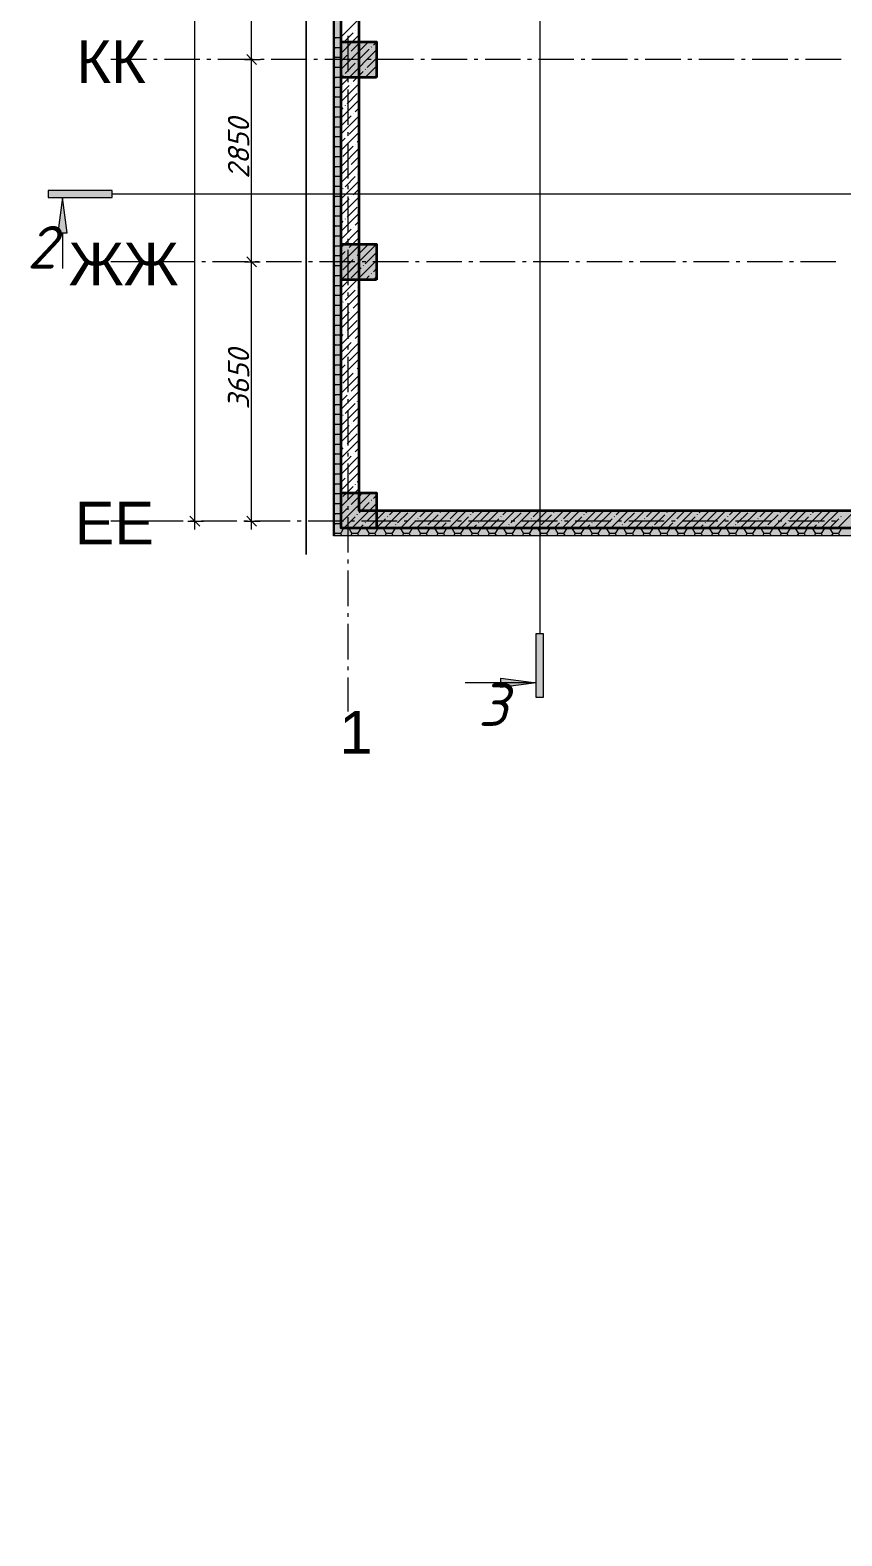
# Model space of a CAD drawing. Header units: millimetres. Extents: x -81576 to 1046824, y -248937 to 691537.
# Drawn here: x 93004 to 104442, y 637747 to 658957 of the extents above; entities that cross this region are included whole.
import ezdxf

# ---------------------------------------------------------------- set-up
doc = ezdxf.new("R2010")
doc.units = ezdxf.units.MM
doc.layers.add('PDF _Геометрия', color=7, linetype='Continuous', true_color=0x1d1d1d)
doc.layers.add('PDF _Сплошная заливка', color=7, linetype='Continuous', true_color=0xffffff)
doc.layers.add('PDF _Текст', color=7, linetype='Continuous')
doc.styles.add('PDF ArialMT', font='arial.ttf')
doc.styles.add('PDF ISOCPEUR Italic', font='isocpeui.ttf')

msp = doc.modelspace()

# ---------------------------------------------------------------- hatches: boundary and pattern name
at = {"layer": 'PDF _Сплошная заливка', "true_color": 0x636466, "transparency": 33554559}
for points in [[(97286, 651831.1), (97284, 669191.1), (97278, 669191.1), (97278, 651831.1)], [(97386, 651839.1), (97384, 669191.1), (97286, 669191.1), (97286, 651839.1)], [(97386, 651939.1), (97388, 651941.1), (97386, 660462.7)], [(97386, 658290.8), (97886, 658290.8), (97886, 658790.8), (97386, 658790.8)], [(97386, 655440.8), (97886, 655440.8), (97886, 655940.8), (97386, 655940.8)], [(97386, 651941.1), (97886, 651941.1), (97886, 652441.1), (97386, 652441.1)], [(105136, 651941.1), (105136, 652191.1), (97636, 652191.1), (97636, 651941.1)], [(162404, 651839.1), (162404, 651939.1), (97386, 651939.1), (97388, 651839.1)]]:
    msp.add_hatch(color=251, dxfattribs=at).paths.add_polyline_path(points)

# ---------------------------------------------------------------- linework, layer by layer
at = {"layer": 'PDF _Геометрия', "color": 8, "lineweight": 9, "true_color": 0x808080}
for points in [[(100184.6, 685937.1), (100184.6, 650457.2)], [(94160.8, 656649.4), (204084, 656649.4)]]:
    msp.add_lwpolyline(points, dxfattribs=at)
at = {"layer": 'PDF _Геометрия', "color": 7, "lineweight": 9}
for points in [[(201544, 682941.1), (96896, 682941.1), (96896, 651568.6), (96896, 682941.1)], [(94160.8, 656699.4), (93260.8, 656699.4), (93260.8, 656599.4), (94160.8, 656599.4)], [(93526.6, 656099.4), (93460.8, 656599.4), (93394.9, 656099.4)], [(100234.6, 650457.2), (100234.6, 649557.2), (100134.6, 649557.2), (100134.6, 650457.2)], [(99634.6, 649828), (100134.6, 649762.2), (99634.6, 649696.4)]]:
    msp.add_lwpolyline(points, close=True, dxfattribs=at)
for points in [[(95325.7, 651921.1), (95325.7, 682461.1)], [(96125.7, 651921.1), (96125.7, 655691.1), (96125.7, 658541.1), (96125.7, 659841.1), (96125.7, 664341.1), (96125.7, 670041.1), (96125.7, 673341.1), (96125.7, 674541.1), (96125.7, 678790.8), (96125.7, 682461.1)], [(97386, 669191.1), (97386, 651939.1), (162404, 651939.1), (174336, 651939.1), (174336, 651941.1), (174334, 651941.1), (174334, 651831.1), (174334, 639691.1), (174336, 639691.1), (174336, 639693.1), (174226, 639693.1), (170584, 639693.1), (170584, 639089.1), (171186, 639089.1), (171186, 639439.1), (171449.9, 639439.1), (174336, 639439.1), (174336, 639339.1), (174334, 639339.1)], [(97388, 663940.8), (97388, 651941.1), (162404, 651941.1), (174336, 651941.1), (174336, 651839.1), (174336, 651831.1), (174336, 639691.1), (174234, 639691.1), (174234, 639693.1)], [(97486, 658374), (97486, 658874)], [(96055.7, 658611.1), (96125.7, 658541.1), (96195.7, 658471.1)], [(94643, 658541.1), (94140.9, 658541.1)], [(94796, 658541.1), (94743, 658541.1)], [(95396, 658541.1), (94896, 658541.1)], [(95548.9, 658541.1), (95496, 658541.1)], [(96148.9, 658541.1), (95648.9, 658541.1)], [(96026.7, 658541.1), (96125.7, 658541.1), (96245.7, 658541.1)], [(96301.8, 658541.1), (96248.9, 658541.1)], [(96901.8, 658541.1), (96401.8, 658541.1)], [(97054.7, 658541.1), (97001.8, 658541.1)], [(97654.7, 658541.1), (97154.7, 658541.1)], [(97807.6, 658541.1), (97754.7, 658541.1)], [(98407.6, 658541.1), (97907.6, 658541.1)], [(98560.5, 658541.1), (98507.6, 658541.1)], [(99160.5, 658541.1), (98660.5, 658541.1)], [(99313.5, 658541.1), (99260.5, 658541.1)], [(99913.5, 658541.1), (99413.5, 658541.1)], [(100066.4, 658541.1), (100013.5, 658541.1)], [(100666.4, 658541.1), (100166.4, 658541.1)], [(100819.3, 658541.1), (100766.4, 658541.1)], [(101419.3, 658541.1), (100919.3, 658541.1)], [(101572.2, 658541.1), (101519.3, 658541.1)], [(102172.2, 658541.1), (101672.2, 658541.1)], [(102325.1, 658541.1), (102272.2, 658541.1)], [(102925.1, 658541.1), (102425.1, 658541.1)], [(103078, 658541.1), (103025.1, 658541.1)], [(103678, 658541.1), (103178, 658541.1)], [(103831, 658541.1), (103778, 658541.1)], [(104431, 658541.1), (103931, 658541.1)], [(97486, 658221.1), (97486, 658274)], [(97486, 657621.1), (97486, 658121.1)], [(97486, 657468.2), (97486, 657521.1)], [(97486, 656868.2), (97486, 657368.2)], [(97486, 656715.3), (97486, 656768.2)], [(97486, 656115.3), (97486, 656615.3)], [(93460.8, 656099.4), (93460.8, 655599.4)], [(97486, 655962.4), (97486, 656015.3)], [(97486, 655362.4), (97486, 655862.4)], [(94570, 655691.1), (94140.9, 655691.1)], [(94722.9, 655691.1), (94670, 655691.1)], [(95322.9, 655691.1), (94822.9, 655691.1)], [(95475.9, 655691.1), (95422.9, 655691.1)], [(96075.9, 655691.1), (95575.9, 655691.1)], [(96026.7, 655691.1), (96125.7, 655691.1), (96245.7, 655691.1)], [(96055.7, 655761.1), (96125.7, 655691.1), (96195.7, 655621.1)], [(96228.8, 655691.1), (96175.9, 655691.1)], [(96828.8, 655691.1), (96328.8, 655691.1)], [(96981.7, 655691.1), (96928.8, 655691.1)], [(97581.7, 655691.1), (97081.7, 655691.1)], [(97734.6, 655691.1), (97681.7, 655691.1)], [(98334.6, 655691.1), (97834.6, 655691.1)], [(98487.5, 655691.1), (98434.6, 655691.1)], [(99087.5, 655691.1), (98587.5, 655691.1)], [(99240.4, 655691.1), (99187.5, 655691.1)], [(99840.4, 655691.1), (99340.4, 655691.1)], [(99993.4, 655691.1), (99940.4, 655691.1)], [(100593.4, 655691.1), (100093.4, 655691.1)], [(100746.3, 655691.1), (100693.4, 655691.1)], [(101346.3, 655691.1), (100846.3, 655691.1)], [(101499.2, 655691.1), (101446.3, 655691.1)], [(102099.2, 655691.1), (101599.2, 655691.1)], [(102252.1, 655691.1), (102199.2, 655691.1)], [(102852.1, 655691.1), (102352.1, 655691.1)], [(103005, 655691.1), (102952.1, 655691.1)], [(103605, 655691.1), (103105, 655691.1)], [(103757.9, 655691.1), (103705, 655691.1)], [(104357.9, 655691.1), (103857.9, 655691.1)], [(97486, 655209.4), (97486, 655262.4)], [(97486, 654609.4), (97486, 655109.4)], [(97486, 654456.5), (97486, 654509.4)], [(97486, 653856.5), (97486, 654356.5)], [(97486, 653703.6), (97486, 653756.5)], [(97486, 653103.6), (97486, 653603.6)], [(97486, 652950.7), (97486, 653003.6)], [(97486, 652350.7), (97486, 652850.7)], [(97486, 652197.8), (97486, 652250.7)], [(94409.5, 652041.1), (94140.9, 652041.1)], [(94562.4, 652041.1), (94509.5, 652041.1)], [(95162.4, 652041.1), (94662.4, 652041.1)], [(95226.7, 652041.1), (95325.7, 652041.1), (95445.7, 652041.1)], [(95255.7, 652111.1), (95325.7, 652041.1), (95395.7, 651971.1)], [(95315.3, 652041.1), (95262.4, 652041.1)], [(95915.3, 652041.1), (95415.3, 652041.1)], [(96068.2, 652041.1), (96015.3, 652041.1)], [(96026.7, 652041.1), (96125.7, 652041.1), (96245.7, 652041.1)], [(96055.7, 652111.1), (96125.7, 652041.1), (96195.7, 651971.1)], [(96668.2, 652041.1), (96168.2, 652041.1)], [(96821.1, 652041.1), (96768.2, 652041.1)], [(97421.1, 652041.1), (96921.1, 652041.1)], [(97486, 651597.8), (97486, 652097.8)], [(97574, 652041.1), (97521.1, 652041.1)], [(98174, 652041.1), (97674, 652041.1)], [(98327, 652041.1), (98274, 652041.1)], [(98927, 652041.1), (98427, 652041.1)], [(99079.9, 652041.1), (99027, 652041.1)], [(99679.9, 652041.1), (99179.9, 652041.1)], [(99832.8, 652041.1), (99779.9, 652041.1)], [(100432.8, 652041.1), (99932.8, 652041.1)], [(100585.7, 652041.1), (100532.8, 652041.1)], [(101185.7, 652041.1), (100685.7, 652041.1)], [(101338.6, 652041.1), (101285.7, 652041.1)], [(101938.6, 652041.1), (101438.6, 652041.1)], [(102091.5, 652041.1), (102038.6, 652041.1)], [(102691.5, 652041.1), (102191.5, 652041.1)], [(102844.5, 652041.1), (102791.5, 652041.1)], [(103444.5, 652041.1), (102944.5, 652041.1)], [(103597.4, 652041.1), (103544.5, 652041.1)], [(104197.4, 652041.1), (103697.4, 652041.1)], [(104350.3, 652041.1), (104297.4, 652041.1)], [(97486, 651444.9), (97486, 651497.8)], [(97486, 650844.9), (97486, 651344.9)], [(97486, 650691.9), (97486, 650744.9)], [(97486, 650091.9), (97486, 650591.9)], [(97486, 649939), (97486, 649991.9)], [(97486, 649361.2), (97486, 649839)], [(100134.6, 649762.2), (99134.6, 649762.2)]]:
    msp.add_lwpolyline(points, dxfattribs=at)
at = {"layer": 'PDF _Геометрия', "color": 7, "lineweight": 13}
for points in [[(174226, 637747.2), (174226, 639331.1), (171294, 639331.1), (171294, 639091.1), (171294, 638981.1), (170586, 638981.1), (170476, 638981.1), (170476, 639691.1), (170476, 639801.1), (174226, 639801.1), (174226, 651831.1), (162404, 651831.1), (97388, 651831.1), (97278, 651831.1), (97278, 669191.1)], [(97286, 669191.1), (97286, 651839.1), (162404, 651839.1), (174234, 651839.1), (174234, 651831.1), (174234, 639793.1), (174226, 639793.1), (170484, 639793.1), (170484, 638989.1), (171286, 638989.1), (171286, 639339.1), (171449.9, 639339.1), (174234, 639339.1), (174234, 639331.1), (174234, 637747.2)]]:
    msp.add_lwpolyline(points, dxfattribs=at)
at = {"layer": 'PDF _Геометрия', "color": 7, "lineweight": 35}
for points in [[(105136, 658790.8), (105386, 658790.8), (105661, 658790.8), (105661, 658540.8), (105386, 658540.8), (105386, 655941.1), (105386, 655441.1), (105386, 651941.1), (105136, 651941.1), (97636, 651941.1), (97386, 651941.1), (97386, 669191.1)], [(97636, 663940.8), (97636, 652191.1), (105136, 652191.1), (105136, 655441.1), (104886, 655441.1), (104886, 655941.1), (105136, 655941.1), (105136, 658290.8)]]:
    msp.add_lwpolyline(points, dxfattribs=at)
at = {"layer": 'PDF _Геометрия', "lineweight": 9}
for points in [[(97636, 659111.9), (97386, 658861.9)], [(97286, 658865.1), (97295.7, 658848.4)], [(97295.7, 658848.4), (97286, 658831.6)], [(97376.3, 658848.4), (97295.7, 658848.4)], [(97386, 658865.1), (97376.3, 658848.4)], [(97376.3, 658848.4), (97386, 658831.6)], [(97542.9, 658790.8), (97386, 658633.8), (97636, 658883.8)], [(97771, 658790.8), (97386, 658405.7), (97636, 658655.7)], [(97428.8, 658790.8), (97412.4, 658774.3), (97555, 658916.9)], [(97656.9, 658790.8), (97526.5, 658660.3), (97636, 658769.8)], [(97585.9, 658947.8), (97583.5, 658945.4)], [(97885, 658790.8), (97840.1, 658745.8)], [(97286, 658725.4), (97295.7, 658708.7)], [(97295.7, 658708.7), (97286, 658691.9)], [(97286, 658585.8), (97295.7, 658569)], [(97295.7, 658569), (97286, 658552.2)], [(97376.3, 658708.7), (97295.7, 658708.7)], [(97376.3, 658569), (97295.7, 658569)], [(97386, 658725.4), (97376.3, 658708.7)], [(97376.3, 658708.7), (97386, 658691.9)], [(97386, 658585.7), (97376.3, 658569)], [(97376.3, 658569), (97386, 658552.2)], [(97886, 658677.6), (97499.1, 658290.8)], [(97783.1, 658688.8), (97640.5, 658546.2)], [(97886, 658563.6), (97754.6, 658432.2)], [(97814, 658719.7), (97811.6, 658717.3)], [(97286, 658446.1), (97295.7, 658429.3)], [(97295.7, 658429.3), (97286, 658412.5)], [(97376.3, 658429.3), (97295.7, 658429.3)], [(97386, 658446.1), (97376.3, 658429.3)], [(97376.3, 658429.3), (97386, 658412.6)], [(97636, 658427.6), (97386, 658177.6)], [(97697.6, 658375.2), (97613.1, 658290.8)], [(97728.4, 658406.1), (97726.1, 658403.7)], [(97886, 658449.5), (97727.2, 658290.8)], [(97286, 658306.4), (97295.7, 658289.6)], [(97295.7, 658289.6), (97286, 658272.9)], [(97286, 658166.7), (97295.7, 658150)], [(97295.7, 658150), (97286, 658133.2)], [(97376.3, 658289.6), (97295.7, 658289.6)], [(97376.3, 658150), (97295.7, 658150)], [(97386, 658306.4), (97376.3, 658289.6)], [(97376.3, 658289.6), (97386, 658272.9)], [(97386, 658166.7), (97376.3, 658150)], [(97376.3, 658150), (97386, 658133.2)], [(97636, 658199.5), (97386, 657949.5)], [(97498, 658175.6), (97386, 658063.6)], [(97528.9, 658206.5), (97526.5, 658204.1)], [(97636, 658313.6), (97555, 658232.6)], [(97842.5, 658292), (97841.2, 658290.8)], [(97886, 658335.5), (97868.6, 658318.1)], [(97286, 658027), (97295.7, 658010.3)], [(97295.7, 658010.3), (97286, 657993.5)], [(97376.3, 658010.3), (97295.7, 658010.3)], [(97386, 658027), (97376.3, 658010.3)], [(97376.3, 658010.3), (97386, 657993.5)], [(97636, 657971.4), (97386, 657721.4)], [(97612, 658061.5), (97469.5, 657919)], [(97286, 657887.4), (97295.7, 657870.6)], [(97295.7, 657870.6), (97286, 657853.8)], [(97286, 657747.7), (97295.7, 657730.9)], [(97295.7, 657730.9), (97286, 657714.1)], [(97376.3, 657870.6), (97295.7, 657870.6)], [(97376.3, 657730.9), (97295.7, 657730.9)], [(97386, 657887.3), (97376.3, 657870.6)], [(97376.3, 657870.6), (97386, 657853.8)], [(97386, 657747.7), (97376.3, 657730.9)], [(97376.3, 657730.9), (97386, 657714.2)], [(97412.4, 657861.9), (97386, 657835.5)], [(97526.5, 657747.9), (97386, 657607.4)], [(97636, 657743.3), (97386, 657493.3)], [(97443.3, 657892.8), (97440.9, 657890.5)], [(97557.4, 657778.8), (97555, 657776.4)], [(97636, 657857.4), (97583.5, 657804.9)], [(97286, 657608), (97295.7, 657591.2)], [(97295.7, 657591.2), (97286, 657574.5)], [(97376.3, 657591.2), (97295.7, 657591.2)], [(97386, 657608), (97376.3, 657591.2)], [(97376.3, 657591.2), (97386, 657574.5)], [(97636, 657515.2), (97386, 657265.2)], [(97636, 657629.3), (97498, 657491.3)], [(97286, 657468.3), (97295.7, 657451.6)], [(97295.7, 657451.6), (97286, 657434.8)], [(97286, 657328.6), (97295.7, 657311.9)], [(97295.7, 657311.9), (97286, 657295.1)], [(97376.3, 657451.5), (97295.7, 657451.5)], [(97376.3, 657311.9), (97295.7, 657311.9)], [(97386, 657468.3), (97376.3, 657451.6)], [(97376.3, 657451.6), (97386, 657434.8)], [(97386, 657328.6), (97376.3, 657311.9)], [(97376.3, 657311.9), (97386, 657295.1)], [(97440.9, 657434.3), (97386, 657379.3)], [(97636, 657287.1), (97386, 657037.1)], [(97555, 657320.2), (97412.4, 657177.7)], [(97471.8, 657465.1), (97469.5, 657462.8)], [(97585.9, 657351.1), (97583.5, 657348.7)], [(97636, 657401.2), (97612, 657377.2)], [(97286, 657189), (97295.7, 657172.2)], [(97295.7, 657172.2), (97286, 657155.4)], [(97376.3, 657172.2), (97295.7, 657172.2)], [(97386, 657188.9), (97376.3, 657172.2)], [(97376.3, 657172.2), (97386, 657155.4)], [(97386.3, 657151.5), (97386, 657151.2)], [(97636, 657173.1), (97526.5, 657063.6)], [(97286, 657049.3), (97295.7, 657032.5)], [(97295.7, 657032.5), (97286, 657015.7)], [(97286, 656909.6), (97295.7, 656892.8)], [(97295.7, 656892.8), (97286, 656876)], [(97376.3, 657032.5), (97295.7, 657032.5)], [(97376.3, 656892.8), (97295.7, 656892.8)], [(97386, 657049.3), (97376.3, 657032.5)], [(97376.3, 657032.5), (97386, 657015.7)], [(97386, 656909.6), (97376.3, 656892.8)], [(97376.3, 656892.8), (97386, 656876.1)], [(97636, 657059.1), (97386, 656809.1)], [(97469.5, 657006.6), (97386, 656923.1)], [(97583.5, 656892.5), (97440.9, 656750)], [(97500.3, 657037.5), (97498, 657035.1)], [(97614.4, 656923.4), (97612, 656921)], [(97286, 656769.9), (97295.7, 656753.1)], [(97295.7, 656753.1), (97286, 656736.4)], [(97376.3, 656753.1), (97295.7, 656753.1)], [(97386, 656769.9), (97376.3, 656753.1)], [(97376.3, 656753.1), (97386, 656736.4)], [(97636, 656831), (97386, 656581)], [(97414.8, 656723.8), (97412.4, 656721.5)], [(97636, 656716.9), (97555, 656635.9)], [(97286, 656630.2), (97295.7, 656613.5)], [(97295.7, 656613.5), (97286, 656596.7)], [(97286, 656490.5), (97295.7, 656473.8)], [(97295.7, 656473.8), (97286, 656457)], [(97376.3, 656613.5), (97295.7, 656613.5)], [(97376.3, 656473.8), (97295.7, 656473.8)], [(97386, 656630.2), (97376.3, 656613.5)], [(97376.3, 656613.5), (97386, 656596.7)], [(97386, 656490.5), (97376.3, 656473.8)], [(97376.3, 656473.8), (97386, 656457)], [(97636, 656602.9), (97386, 656352.9)], [(97498, 656578.9), (97386, 656466.9)], [(97612, 656464.8), (97469.5, 656322.3)], [(97528.9, 656609.8), (97526.5, 656607.4)], [(97286, 656350.9), (97295.7, 656334.1)], [(97295.7, 656334.1), (97286, 656317.3)], [(97376.3, 656334.1), (97295.7, 656334.1)], [(97386, 656350.8), (97376.3, 656334.1)], [(97376.3, 656334.1), (97386, 656317.3)], [(97636, 656374.8), (97386, 656124.8)], [(97412.4, 656265.3), (97386, 656238.8)], [(97443.3, 656296.1), (97440.9, 656293.8)], [(97636, 656260.7), (97583.5, 656208.2)], [(97286, 656211.2), (97295.7, 656194.4)], [(97295.7, 656194.4), (97286, 656177.6)], [(97286, 656071.5), (97295.7, 656054.7)], [(97295.7, 656054.7), (97286, 656038)], [(97376.3, 656194.4), (97295.7, 656194.4)], [(97376.3, 656054.7), (97295.7, 656054.7)], [(97386, 656211.2), (97376.3, 656194.4)], [(97376.3, 656194.4), (97386, 656177.7)], [(97386, 656071.5), (97376.3, 656054.7)], [(97376.3, 656054.7), (97386, 656038)], [(97526.5, 656151.2), (97386, 656010.7)], [(97636, 656146.7), (97386, 655896.7), (97430.1, 655940.8)], [(97636, 656032.6), (97498, 655894.6), (97544.1, 655940.8)], [(97557.4, 656182.1), (97555, 656179.7)], [(97286, 655931.8), (97295.7, 655915.1)], [(97295.7, 655915.1), (97286, 655898.3)], [(97286, 655792.1), (97295.7, 655775.4)], [(97376.3, 655915.1), (97295.7, 655915.1)], [(97386, 655931.8), (97376.3, 655915.1)], [(97376.3, 655915.1), (97386, 655898.3)], [(97386, 655792.1), (97376.3, 655775.4)], [(97636, 655918.6), (97386, 655668.6), (97658.2, 655940.8)], [(97886, 655940.5), (97386.3, 655440.8)], [(97636, 655804.5), (97612, 655780.5), (97754.6, 655923.1)], [(97868.6, 655809.1), (97726.1, 655666.5)], [(97295.7, 655775.4), (97286, 655758.6)], [(97286, 655652.5), (97295.7, 655635.7)], [(97295.7, 655635.7), (97286, 655618.9)], [(97376.3, 655775.4), (97295.7, 655775.4)], [(97376.3, 655635.7), (97295.7, 655635.7)], [(97376.3, 655775.4), (97386, 655758.6)], [(97386, 655652.4), (97376.3, 655635.7)], [(97376.3, 655635.7), (97386, 655618.9)], [(97636, 655690.5), (97386, 655440.5)], [(97636, 655576.4), (97526.5, 655466.9), (97669, 655609.5)], [(97886, 655712.4), (97614.4, 655440.8)], [(97699.9, 655640.4), (97697.6, 655638)], [(97886, 655598.3), (97840.1, 655552.5)], [(97286, 655512.8), (97295.7, 655496)], [(97295.7, 655496), (97286, 655479.2)], [(97286, 655373.1), (97295.7, 655356.3)], [(97376.3, 655496), (97295.7, 655496)], [(97386, 655512.8), (97376.3, 655496)], [(97376.3, 655496), (97386, 655479.3)], [(97386, 655373.1), (97376.3, 655356.3)], [(97636, 655462.4), (97386, 655212.4)], [(97469.5, 655409.9), (97386, 655326.4)], [(97500.3, 655440.8), (97500.3, 655440.8), (97498, 655438.4)], [(97783.1, 655495.4), (97728.4, 655440.8)], [(97814, 655526.3), (97811.6, 655523.9)], [(97886, 655484.3), (97842.5, 655440.8)], [(97295.7, 655356.3), (97286, 655339.6)], [(97286, 655233.4), (97295.7, 655216.7)], [(97295.7, 655216.7), (97286, 655199.9)], [(97376.3, 655356.3), (97295.7, 655356.3)], [(97376.3, 655216.6), (97295.7, 655216.6)], [(97376.3, 655356.3), (97386, 655339.6)], [(97386, 655233.4), (97376.3, 655216.7)], [(97376.3, 655216.7), (97386, 655199.9)], [(97636, 655234.3), (97386, 654984.3)], [(97583.5, 655295.8), (97440.9, 655153.3)], [(97614.4, 655326.7), (97612, 655324.4)], [(97286, 655093.7), (97295.7, 655077)], [(97295.7, 655077), (97286, 655060.2)], [(97286, 654954.1), (97295.7, 654937.3)], [(97376.3, 655077), (97295.7, 655077)], [(97386, 655093.7), (97376.3, 655077)], [(97376.3, 655077), (97386, 655060.2)], [(97386, 654954), (97376.3, 654937.3)], [(97636, 655006.2), (97386, 654756.2)], [(97498, 654982.2), (97386, 654870.2)], [(97414.8, 655127.1), (97412.4, 655124.8)], [(97528.9, 655013.1), (97526.5, 655010.7)], [(97636, 655120.2), (97555, 655039.2)], [(97295.7, 654937.3), (97286, 654920.5)], [(97286, 654814.4), (97295.7, 654797.6)], [(97295.7, 654797.6), (97286, 654780.8)], [(97376.3, 654937.3), (97295.7, 654937.3)], [(97376.3, 654797.6), (97295.7, 654797.6)], [(97376.3, 654937.3), (97386, 654920.5)], [(97386, 654814.4), (97376.3, 654797.6)], [(97376.3, 654797.6), (97386, 654780.8)], [(97636, 654778.1), (97386, 654528.1)], [(97612, 654868.2), (97469.5, 654725.6)], [(97286, 654674.7), (97295.7, 654657.9)], [(97295.7, 654657.9), (97286, 654641.1)], [(97286, 654535), (97295.7, 654518.2)], [(97376.3, 654657.9), (97295.7, 654657.9)], [(97386, 654674.7), (97376.3, 654657.9)], [(97376.3, 654657.9), (97386, 654641.2)], [(97386, 654535), (97376.3, 654518.2)], [(97412.4, 654668.6), (97386, 654642.1)], [(97526.5, 654554.5), (97386, 654414)], [(97636, 654550), (97386, 654300)], [(97443.3, 654699.5), (97440.9, 654697.1)], [(97557.4, 654585.4), (97555, 654583)], [(97636, 654664), (97583.5, 654611.5)], [(97295.7, 654518.2), (97286, 654501.5)], [(97286, 654395.3), (97295.7, 654378.6)], [(97295.7, 654378.6), (97286, 654361.8)], [(97376.3, 654518.2), (97295.7, 654518.2)], [(97376.3, 654378.6), (97295.7, 654378.6)], [(97376.3, 654518.2), (97386, 654501.5)], [(97386, 654395.3), (97376.3, 654378.6)], [(97376.3, 654378.6), (97386, 654361.8)], [(97636, 654321.9), (97386, 654071.9)], [(97636, 654435.9), (97498, 654297.9)], [(97286, 654255.6), (97295.7, 654238.9)], [(97295.7, 654238.9), (97286, 654222.1)], [(97286, 654116), (97295.7, 654099.2)], [(97295.7, 654099.2), (97286, 654082.4)], [(97376.3, 654238.9), (97295.7, 654238.9)], [(97376.3, 654099.2), (97295.7, 654099.2)], [(97386, 654255.6), (97376.3, 654238.9)], [(97376.3, 654238.9), (97386, 654222.1)], [(97386, 654115.9), (97376.3, 654099.2)], [(97376.3, 654099.2), (97386, 654082.4)], [(97440.9, 654240.9), (97386, 654185.9)], [(97555, 654126.8), (97412.4, 653984.3)], [(97471.8, 654271.8), (97469.5, 654269.4)], [(97585.9, 654157.7), (97583.5, 654155.3)], [(97636, 654207.8), (97612, 654183.9)], [(97286, 653976.3), (97295.7, 653959.5)], [(97295.7, 653959.5), (97286, 653942.7)], [(97376.3, 653959.5), (97295.7, 653959.5)], [(97386, 653976.3), (97376.3, 653959.5)], [(97376.3, 653959.5), (97386, 653942.8)], [(97636, 654093.8), (97386, 653843.8)], [(97386.3, 653958.1), (97386, 653957.8)], [(97636, 653979.7), (97526.5, 653870.2)], [(97286, 653836.6), (97295.7, 653819.8)], [(97295.7, 653819.8), (97286, 653803.1)], [(97286, 653696.9), (97295.7, 653680.2)], [(97295.7, 653680.2), (97286, 653663.4)], [(97376.3, 653819.8), (97295.7, 653819.8)], [(97376.3, 653680.1), (97295.7, 653680.1)], [(97386, 653836.6), (97376.3, 653819.8)], [(97376.3, 653819.8), (97386, 653803.1)], [(97386, 653696.9), (97376.3, 653680.2)], [(97376.3, 653680.2), (97386, 653663.4)], [(97636, 653865.7), (97386, 653615.7)], [(97469.5, 653813.2), (97386, 653729.7)], [(97583.5, 653699.1), (97440.9, 653556.6)], [(97500.3, 653844.1), (97498, 653841.7)], [(97614.4, 653730), (97612, 653727.7)], [(97286, 653557.2), (97295.7, 653540.5)], [(97295.7, 653540.5), (97286, 653523.7)], [(97376.3, 653540.5), (97295.7, 653540.5)], [(97386, 653557.2), (97376.3, 653540.5)], [(97376.3, 653540.5), (97386, 653523.7)], [(97636, 653637.6), (97386, 653387.6)], [(97414.8, 653530.4), (97412.4, 653528.1)], [(97636, 653523.5), (97555, 653442.5)], [(97286, 653417.6), (97295.7, 653400.8)], [(97295.7, 653400.8), (97286, 653384)], [(97286, 653277.9), (97295.7, 653261.1)], [(97295.7, 653261.1), (97286, 653244.3)], [(97376.3, 653400.8), (97295.7, 653400.8)], [(97376.3, 653261.1), (97295.7, 653261.1)], [(97386, 653417.5), (97376.3, 653400.8)], [(97376.3, 653400.8), (97386, 653384)], [(97386, 653277.9), (97376.3, 653261.1)], [(97376.3, 653261.1), (97386, 653244.4)], [(97636, 653409.5), (97386, 653159.5)], [(97498, 653385.5), (97386, 653273.5)], [(97612, 653271.5), (97469.5, 653128.9)], [(97528.9, 653416.4), (97526.5, 653414)], [(97286, 653138.2), (97295.7, 653121.4)], [(97295.7, 653121.4), (97286, 653104.7)], [(97376.3, 653121.4), (97295.7, 653121.4)], [(97386, 653138.2), (97376.3, 653121.4)], [(97376.3, 653121.4), (97386, 653104.7)], [(97636, 653181.4), (97386, 652931.4)], [(97412.4, 653071.9), (97386, 653045.4)], [(97443.3, 653102.8), (97440.9, 653100.4)], [(97636, 653067.3), (97583.5, 653014.9)], [(97286, 652998.5), (97295.7, 652981.8)], [(97295.7, 652981.8), (97286, 652965)], [(97286, 652858.8), (97295.7, 652842.1)], [(97295.7, 652842.1), (97286, 652825.3)], [(97376.3, 652981.7), (97295.7, 652981.7)], [(97376.3, 652842.1), (97295.7, 652842.1)], [(97386, 652998.5), (97376.3, 652981.8)], [(97376.3, 652981.8), (97386, 652965)], [(97386, 652858.8), (97376.3, 652842.1)], [(97376.3, 652842.1), (97386, 652825.3)], [(97526.5, 652957.8), (97386, 652817.3)], [(97636, 652953.3), (97386, 652703.3)], [(97636, 652839.2), (97498, 652701.2)], [(97557.4, 652988.7), (97555, 652986.3)], [(97286, 652719.2), (97295.7, 652702.4)], [(97295.7, 652702.4), (97286, 652685.6)], [(97376.3, 652702.4), (97295.7, 652702.4)], [(97386, 652719.1), (97376.3, 652702.4)], [(97376.3, 652702.4), (97386, 652685.6)], [(97636, 652725.2), (97386, 652475.2)], [(97440.9, 652644.2), (97386, 652589.2)], [(97471.8, 652675.1), (97469.5, 652672.7)], [(97636, 652611.1), (97612, 652587.2)], [(97286, 652579.5), (97295.7, 652562.7)], [(97295.7, 652562.7), (97286, 652545.9)], [(97286, 652439.8), (97295.7, 652423)], [(97295.7, 652423), (97286, 652406.2)], [(97376.3, 652562.7), (97295.7, 652562.7)], [(97376.3, 652423), (97295.7, 652423)], [(97386, 652579.5), (97376.3, 652562.7)], [(97376.3, 652562.7), (97386, 652545.9)], [(97386, 652439.8), (97376.3, 652423)], [(97376.3, 652423), (97386, 652406.3)], [(97580, 652441.1), (97386, 652247.1), (97636, 652497.1)], [(97808.1, 652441.1), (97386, 652019), (97636, 652269)], [(97465.9, 652441.1), (97412.4, 652387.6), (97555, 652530.1)], [(97669, 652416.1), (97526.5, 652273.5), (97636, 652383)], [(97585.9, 652561), (97583.5, 652558.7)], [(97886, 652404.9), (97840.1, 652359.1)], [(97286, 652300.1), (97295.7, 652283.3)], [(97295.7, 652283.3), (97286, 652266.6)], [(97376.3, 652283.3), (97295.7, 652283.3)], [(97386, 652300.1), (97376.3, 652283.3)], [(97376.3, 652283.3), (97386, 652266.6)], [(97886, 652290.9), (97536.2, 651941.1), (97636, 652040.9), (97786.2, 652191.1)], [(97783.1, 652302), (97640.5, 652159.5), (97672.1, 652191.1)], [(97886, 652176.8), (97754.6, 652045.4), (97897.1, 652188)], [(97886, 652062.8), (97764.3, 651941.1), (98014.3, 652191.1)], [(97814, 652332.9), (97811.6, 652330.6)], [(98242.4, 652191.1), (97992.4, 651941.1)], [(98128.3, 652191.1), (98068.2, 652131)], [(98470.5, 652191.1), (98220.5, 651941.1)], [(98355.7, 652190.4), (98353.3, 652188)], [(98698.6, 652191.1), (98448.6, 651941.1)], [(98584.5, 652191.1), (98495.9, 652102.5)], [(98926.7, 652191.1), (98676.7, 651941.1)], [(98812.6, 652191.1), (98809.5, 652188)], [(99154.8, 652191.1), (98904.8, 651941.1)], [(99040.7, 652191.1), (98923.6, 652073.9)], [(99382.9, 652191.1), (99132.9, 651941.1)], [(99268.8, 652191.1), (99237.2, 652159.5)], [(99493.8, 652188), (99351.3, 652045.4)], [(99611, 652191.1), (99361, 651941.1)], [(99839.1, 652191.1), (99589.1, 651941.1)], [(99725, 652191.1), (99664.9, 652131)], [(100067.2, 652191.1), (99817.2, 651941.1)], [(99952.4, 652190.4), (99950, 652188)], [(100295.3, 652191.1), (100045.3, 651941.1)], [(100181.2, 652191.1), (100092.6, 652102.5)], [(100523.4, 652191.1), (100273.4, 651941.1)], [(100409.3, 652191.1), (100406.2, 652188)], [(100751.5, 652191.1), (100501.5, 651941.1)], [(100637.4, 652191.1), (100520.3, 652073.9)], [(100979.6, 652191.1), (100729.6, 651941.1)], [(100865.5, 652191.1), (100833.9, 652159.5)], [(101090.5, 652188), (100948, 652045.4)], [(101207.7, 652191.1), (100957.7, 651941.1)], [(101435.8, 652191.1), (101185.8, 651941.1)], [(101321.7, 652191.1), (101261.6, 652131)], [(101663.9, 652191.1), (101413.9, 651941.1)], [(101549.1, 652190.4), (101546.7, 652188)], [(101892, 652191.1), (101642, 651941.1)], [(101777.9, 652191.1), (101689.3, 652102.5)], [(102120.1, 652191.1), (101870.1, 651941.1)], [(102006, 652191.1), (102002.9, 652188)], [(102348.2, 652191.1), (102098.2, 651941.1)], [(102234.1, 652191.1), (102117, 652073.9)], [(102576.3, 652191.1), (102326.3, 651941.1)], [(102462.2, 652191.1), (102430.6, 652159.5)], [(102687.2, 652188), (102544.6, 652045.4)], [(102804.4, 652191.1), (102554.4, 651941.1)], [(103032.5, 652191.1), (102782.5, 651941.1)], [(102918.4, 652191.1), (102858.3, 652131)], [(103260.6, 652191.1), (103010.6, 651941.1)], [(103145.8, 652190.4), (103143.4, 652188)], [(103488.7, 652191.1), (103238.7, 651941.1)], [(103374.6, 652191.1), (103286, 652102.5)], [(103716.8, 652191.1), (103466.8, 651941.1)], [(103602.7, 652191.1), (103599.6, 652188)], [(103944.9, 652191.1), (103694.9, 651941.1)], [(103830.8, 652191.1), (103713.7, 652073.9)], [(104173, 652191.1), (103923, 651941.1)], [(104058.9, 652191.1), (104027.3, 652159.5)], [(104283.9, 652188), (104141.3, 652045.4)], [(104401.1, 652191.1), (104151.1, 651941.1)], [(104629.2, 652191.1), (104379.2, 651941.1)], [(97286, 652160.4), (97295.7, 652143.7)], [(97295.7, 652143.7), (97286, 652126.9)], [(97286, 652020.7), (97295.7, 652004)], [(97295.7, 652004), (97286, 651987.2)], [(97376.3, 652143.7), (97295.7, 652143.7)], [(97376.3, 652004), (97295.7, 652004)], [(97386, 652160.4), (97376.3, 652143.7)], [(97376.3, 652143.7), (97386, 652126.9)], [(97386, 652020.7), (97376.3, 652004)], [(97376.3, 652004), (97386, 651987.2)], [(97886, 651948.7), (97878.3, 651941.1), (98011.2, 652073.9)], [(98042.1, 652104.8), (98039.7, 652102.5)], [(98156.1, 651990.8), (98153.7, 651988.4)], [(98324.8, 652159.5), (98182.3, 652016.9)], [(98438.9, 652045.4), (98334.5, 651941.1)], [(98469.8, 652076.3), (98467.4, 652073.9)], [(98752.5, 652131), (98609.9, 651988.4)], [(98783.4, 652161.9), (98781, 652159.5)], [(98866.6, 652016.9), (98790.7, 651941.1)], [(98897.4, 652047.8), (98895.1, 652045.4)], [(99180.2, 652102.5), (99037.6, 651959.9)], [(99211.1, 652133.3), (99208.7, 652131)], [(99294.2, 651988.4), (99246.9, 651941.1)], [(99325.1, 652019.3), (99322.8, 652016.9)], [(99607.9, 652073.9), (99475, 651941.1)], [(99638.8, 652104.8), (99636.4, 652102.5)], [(99752.8, 651990.8), (99750.4, 651988.4)], [(99921.5, 652159.5), (99779, 652016.9)], [(100035.6, 652045.4), (99931.2, 651941.1)], [(100066.4, 652076.3), (100064.1, 652073.9)], [(100349.2, 652131), (100206.6, 651988.4)], [(100380.1, 652161.9), (100377.7, 652159.5)], [(100463.2, 652016.9), (100387.4, 651941.1)], [(100494.1, 652047.8), (100491.8, 652045.4)], [(100776.9, 652102.5), (100634.3, 651959.9)], [(100807.8, 652133.3), (100805.4, 652131)], [(100890.9, 651988.4), (100843.6, 651941.1)], [(100921.8, 652019.3), (100919.4, 652016.9)], [(101204.6, 652073.9), (101071.7, 651941.1)], [(101235.5, 652104.8), (101233.1, 652102.5)], [(101349.5, 651990.8), (101347.1, 651988.4)], [(101518.2, 652159.5), (101375.6, 652016.9)], [(101632.3, 652045.4), (101527.9, 651941.1)], [(101663.1, 652076.3), (101660.8, 652073.9)], [(101945.9, 652131), (101803.3, 651988.4)], [(101976.8, 652161.9), (101974.4, 652159.5)], [(102059.9, 652016.9), (101984.1, 651941.1)], [(102090.8, 652047.8), (102088.4, 652045.4)], [(102373.6, 652102.5), (102231, 651959.9)], [(102404.5, 652133.3), (102402.1, 652131)], [(102487.6, 651988.4), (102440.3, 651941.1)], [(102518.5, 652019.3), (102516.1, 652016.9)], [(102801.3, 652073.9), (102668.4, 651941.1)], [(102832.1, 652104.8), (102829.8, 652102.5)], [(102946.2, 651990.8), (102943.8, 651988.4)], [(103114.9, 652159.5), (102972.3, 652016.9)], [(103228.9, 652045.4), (103124.6, 651941.1)], [(103259.8, 652076.3), (103257.5, 652073.9)], [(103542.6, 652131), (103400, 651988.4)], [(103573.5, 652161.9), (103571.1, 652159.5)], [(103656.6, 652016.9), (103580.8, 651941.1)], [(103687.5, 652047.8), (103685.1, 652045.4)], [(103970.3, 652102.5), (103827.7, 651959.9)], [(104001.1, 652133.3), (103998.8, 652131)], [(104084.3, 651988.4), (104037, 651941.1)], [(104115.2, 652019.3), (104112.8, 652016.9)], [(104398, 652073.9), (104265.1, 651941.1)], [(104428.8, 652104.8), (104426.5, 652102.5)], [(97286, 651881.1), (97295.7, 651864.3)], [(97295.7, 651864.3), (97286, 651847.5)], [(97376.3, 651864.3), (97295.7, 651864.3)], [(97416.6, 651934.1), (97386, 651881), (97376.3, 651864.3)], [(97376.3, 651864.3), (97386, 651847.5), (97390.8, 651839.1)], [(97413.8, 651939.1), (97416.6, 651934.1)], [(97497.3, 651934.1), (97416.6, 651934.1)], [(97500.1, 651939.1), (97497.3, 651934.1)], [(97497.3, 651934.1), (97537.6, 651864.3)], [(97537.6, 651864.3), (97523.1, 651839.1)], [(97618.2, 651864.3), (97537.6, 651864.3)], [(97658.6, 651934.1), (97618.2, 651864.3)], [(97618.2, 651864.3), (97632.8, 651839.1)], [(97655.7, 651939.1), (97658.6, 651934.1)], [(97739.2, 651934.1), (97658.6, 651934.1)], [(97742.1, 651939.1), (97739.2, 651934.1)], [(97739.2, 651934.1), (97779.5, 651864.3)], [(97779.5, 651864.3), (97765, 651839.1)], [(97860.2, 651864.3), (97779.5, 651864.3)], [(97900.5, 651934.1), (97860.2, 651864.3)], [(97860.2, 651864.3), (97874.7, 651839.1)], [(97897.6, 651939.1), (97900.5, 651934.1)], [(97981.1, 651934.1), (97900.5, 651934.1)], [(97984, 651939.1), (97981.1, 651934.1)], [(97981.1, 651934.1), (98021.5, 651864.3)], [(98021.5, 651864.3), (98006.9, 651839.1)], [(98102.1, 651864.3), (98021.5, 651864.3)], [(98142.4, 651934.1), (98102.1, 651864.3)], [(98102.1, 651864.3), (98116.7, 651839.1)], [(98125.2, 651959.9), (98106.4, 651941.1)], [(98139.6, 651939.1), (98142.4, 651934.1)], [(98223.1, 651934.1), (98142.4, 651934.1)], [(98225.9, 651939.1), (98223.1, 651934.1)], [(98223.1, 651934.1), (98263.4, 651864.3)], [(98263.4, 651864.3), (98248.9, 651839.1)], [(98344, 651864.3), (98263.4, 651864.3)], [(98384.4, 651934.1), (98344, 651864.3)], [(98344, 651864.3), (98358.6, 651839.1)], [(98381.5, 651939.1), (98384.4, 651934.1)], [(98465, 651934.1), (98384.4, 651934.1)], [(98467.9, 651939.1), (98465, 651934.1)], [(98465, 651934.1), (98505.3, 651864.3)], [(98505.3, 651864.3), (98490.8, 651839.1)], [(98586, 651864.3), (98505.3, 651864.3)], [(98583.8, 651962.3), (98581.4, 651959.9)], [(98626.3, 651934.1), (98586, 651864.3)], [(98586, 651864.3), (98600.5, 651839.1)], [(98623.4, 651939.1), (98626.3, 651934.1)], [(98706.9, 651934.1), (98626.3, 651934.1)], [(98706.9, 651934.1), (98747.3, 651864.3)], [(98709.8, 651939.1), (98707, 651934.1)], [(98747.3, 651864.3), (98732.7, 651839.1)], [(98827.9, 651864.3), (98747.3, 651864.3)], [(98868.2, 651934.1), (98827.9, 651864.3)], [(98827.9, 651864.3), (98842.5, 651839.1)], [(98865.4, 651939.1), (98868.2, 651934.1)], [(98948.9, 651934.1), (98868.2, 651934.1)], [(98951.7, 651939.1), (98948.9, 651934.1)], [(98948.9, 651934.1), (98989.2, 651864.3)], [(98989.2, 651864.3), (98974.7, 651839.1)], [(99069.8, 651864.3), (98989.2, 651864.3)], [(99069.8, 651864.3), (99084.4, 651839.1)], [(99110.2, 651934.1), (99069.9, 651864.3)], [(99107.3, 651939.1), (99110.2, 651934.1)], [(99190.8, 651934.1), (99110.2, 651934.1)], [(99193.7, 651939.1), (99190.8, 651934.1)], [(99190.8, 651934.1), (99231.1, 651864.3)], [(99231.1, 651864.3), (99216.6, 651839.1)], [(99311.8, 651864.3), (99231.1, 651864.3)], [(99352.1, 651934.1), (99311.8, 651864.3)], [(99311.8, 651864.3), (99326.3, 651839.1)], [(99349.2, 651939.1), (99352.1, 651934.1)], [(99432.8, 651934.1), (99352.1, 651934.1)], [(99432.7, 651934.1), (99473.1, 651864.3)], [(99435.6, 651939.1), (99432.8, 651934.1)], [(99473.1, 651864.3), (99458.5, 651839.1)], [(99553.7, 651864.3), (99473.1, 651864.3)], [(99594, 651934.1), (99553.7, 651864.3)], [(99553.7, 651864.3), (99568.3, 651839.1)], [(99591.2, 651939.1), (99594, 651934.1)], [(99674.7, 651934.1), (99594, 651934.1)], [(99677.6, 651939.1), (99674.7, 651934.1)], [(99674.7, 651934.1), (99715, 651864.3)], [(99715, 651864.3), (99700.5, 651839.1)], [(99721.9, 651959.9), (99703.1, 651941.1)], [(99795.7, 651864.3), (99715, 651864.3)], [(99836, 651934.1), (99795.7, 651864.3)], [(99795.7, 651864.3), (99810.2, 651839.1)], [(99833.1, 651939.1), (99836, 651934.1)], [(99916.6, 651934.1), (99836, 651934.1)], [(99919.5, 651939.1), (99916.6, 651934.1)], [(99916.6, 651934.1), (99956.9, 651864.3)], [(99957, 651864.3), (99942.4, 651839.1)], [(100037.6, 651864.3), (99956.9, 651864.3)], [(100077.9, 651934.1), (100037.6, 651864.3)], [(100037.6, 651864.3), (100052.1, 651839.1)], [(100075, 651939.1), (100077.9, 651934.1)], [(100158.6, 651934.1), (100077.9, 651934.1)], [(100161.4, 651939.1), (100158.6, 651934.1)], [(100158.6, 651934.1), (100198.9, 651864.3)], [(100180.5, 651962.3), (100178.1, 651959.9)], [(100198.9, 651864.3), (100184.3, 651839.1)], [(100279.5, 651864.3), (100198.9, 651864.3)], [(100319.9, 651934.1), (100279.5, 651864.3)], [(100279.5, 651864.3), (100294.1, 651839.1)], [(100317, 651939.1), (100319.8, 651934.1)], [(100400.5, 651934.1), (100319.8, 651934.1)], [(100403.4, 651939.1), (100400.5, 651934.1)], [(100400.5, 651934.1), (100440.8, 651864.3)], [(100440.8, 651864.3), (100426.3, 651839.1)], [(100521.5, 651864.3), (100440.8, 651864.3)], [(100561.8, 651934.1), (100521.5, 651864.3)], [(100521.5, 651864.3), (100536, 651839.1)], [(100558.9, 651939.1), (100561.8, 651934.1)], [(100642.4, 651934.1), (100561.8, 651934.1)], [(100645.3, 651939.1), (100642.4, 651934.1)], [(100642.4, 651934.1), (100682.7, 651864.3)], [(100682.8, 651864.3), (100668.2, 651839.1)], [(100763.4, 651864.3), (100682.7, 651864.3)], [(100803.7, 651934.1), (100763.4, 651864.3)], [(100763.4, 651864.3), (100777.9, 651839.1)], [(100800.8, 651939.1), (100803.7, 651934.1)], [(100884.4, 651934.1), (100803.7, 651934.1)], [(100887.2, 651939.1), (100884.4, 651934.1)], [(100884.4, 651934.1), (100924.7, 651864.3)], [(100924.7, 651864.3), (100910.1, 651839.1)], [(101005.3, 651864.3), (100924.7, 651864.3)], [(101045.7, 651934.1), (101005.3, 651864.3)], [(101005.3, 651864.3), (101019.9, 651839.1)], [(101042.8, 651939.1), (101045.6, 651934.1)], [(101126.3, 651934.1), (101045.7, 651934.1)], [(101129.2, 651939.1), (101126.3, 651934.1)], [(101126.3, 651934.1), (101166.6, 651864.3)], [(101166.6, 651864.3), (101152.1, 651839.1)], [(101247.3, 651864.3), (101166.6, 651864.3)], [(101287.6, 651934.1), (101247.3, 651864.3)], [(101247.3, 651864.3), (101261.8, 651839.1)], [(101284.7, 651939.1), (101287.6, 651934.1)], [(101368.2, 651934.1), (101287.6, 651934.1)], [(101318.6, 651959.9), (101299.8, 651941.1)], [(101371.1, 651939.1), (101368.2, 651934.1)], [(101368.2, 651934.1), (101408.6, 651864.3)], [(101408.6, 651864.3), (101394, 651839.1)], [(101489.2, 651864.3), (101408.6, 651864.3)], [(101529.5, 651934.1), (101489.2, 651864.3)], [(101489.2, 651864.3), (101503.7, 651839.1)], [(101526.7, 651939.1), (101529.5, 651934.1)], [(101610.2, 651934.1), (101529.5, 651934.1)], [(101613, 651939.1), (101610.2, 651934.1)], [(101610.2, 651934.1), (101650.5, 651864.3)], [(101650.5, 651864.3), (101635.9, 651839.1)], [(101731.1, 651864.3), (101650.5, 651864.3)], [(101771.5, 651934.1), (101731.1, 651864.3)], [(101731.1, 651864.3), (101745.7, 651839.1)], [(101768.6, 651939.1), (101771.5, 651934.1)], [(101852.1, 651934.1), (101771.5, 651934.1)], [(101777.2, 651962.3), (101774.8, 651959.9)], [(101855, 651939.1), (101852.1, 651934.1)], [(101852.1, 651934.1), (101892.4, 651864.3)], [(101892.4, 651864.3), (101877.9, 651839.1)], [(101973.1, 651864.3), (101892.4, 651864.3)], [(102013.4, 651934.1), (101973.1, 651864.3)], [(101973.1, 651864.3), (101987.6, 651839.1)], [(102010.5, 651939.1), (102013.4, 651934.1)], [(102094, 651934.1), (102013.4, 651934.1)], [(102096.9, 651939.1), (102094, 651934.1)], [(102094, 651934.1), (102134.4, 651864.3)], [(102134.4, 651864.3), (102119.8, 651839.1)], [(102215, 651864.3), (102134.4, 651864.3)], [(102255.3, 651934.1), (102215, 651864.3)], [(102215, 651864.3), (102229.6, 651839.1)], [(102252.5, 651939.1), (102255.3, 651934.1)], [(102336, 651934.1), (102255.3, 651934.1)], [(102338.8, 651939.1), (102336, 651934.1)], [(102336, 651934.1), (102376.3, 651864.3)], [(102376.3, 651864.3), (102361.7, 651839.1)], [(102456.9, 651864.3), (102376.3, 651864.3)], [(102497.3, 651934.1), (102456.9, 651864.3)], [(102456.9, 651864.3), (102471.5, 651839.1)], [(102494.4, 651939.1), (102497.3, 651934.1)], [(102577.9, 651934.1), (102497.3, 651934.1)], [(102580.8, 651939.1), (102577.9, 651934.1)], [(102577.9, 651934.1), (102618.2, 651864.3)], [(102618.2, 651864.3), (102603.7, 651839.1)], [(102698.9, 651864.3), (102618.2, 651864.3)], [(102739.2, 651934.1), (102698.9, 651864.3)], [(102698.9, 651864.3), (102713.4, 651839.1)], [(102736.3, 651939.1), (102739.2, 651934.1)], [(102819.8, 651934.1), (102739.2, 651934.1)], [(102822.7, 651939.1), (102819.8, 651934.1)], [(102819.8, 651934.1), (102860.2, 651864.3)], [(102860.2, 651864.3), (102845.6, 651839.1)], [(102940.8, 651864.3), (102860.2, 651864.3)], [(102915.3, 651959.9), (102896.5, 651941.1)], [(102981.1, 651934.1), (102940.8, 651864.3)], [(102940.8, 651864.3), (102955.4, 651839.1)], [(102978.3, 651939.1), (102981.1, 651934.1)], [(103061.8, 651934.1), (102981.1, 651934.1)], [(103064.6, 651939.1), (103061.8, 651934.1)], [(103061.8, 651934.1), (103102.1, 651864.3)], [(103102.1, 651864.3), (103087.6, 651839.1)], [(103182.7, 651864.3), (103102.1, 651864.3)], [(103182.7, 651864.3), (103197.3, 651839.1)], [(103223.1, 651934.1), (103182.8, 651864.3)], [(103220.2, 651939.1), (103223.1, 651934.1)], [(103303.7, 651934.1), (103223.1, 651934.1)], [(103306.6, 651939.1), (103303.7, 651934.1)], [(103303.7, 651934.1), (103344, 651864.3)], [(103344, 651864.3), (103329.5, 651839.1)], [(103424.7, 651864.3), (103344, 651864.3)], [(103373.9, 651962.3), (103371.5, 651959.9)], [(103465, 651934.1), (103424.7, 651864.3)], [(103424.7, 651864.3), (103439.2, 651839.1)], [(103462.1, 651939.1), (103465, 651934.1)], [(103545.7, 651934.1), (103465, 651934.1)], [(103545.6, 651934.1), (103586, 651864.3)], [(103548.5, 651939.1), (103545.7, 651934.1)], [(103586, 651864.3), (103571.4, 651839.1)], [(103666.6, 651864.3), (103586, 651864.3)], [(103706.9, 651934.1), (103666.6, 651864.3)], [(103666.6, 651864.3), (103681.2, 651839.1)], [(103704.1, 651939.1), (103706.9, 651934.1)], [(103787.6, 651934.1), (103706.9, 651934.1)], [(103790.5, 651939.1), (103787.6, 651934.1)], [(103787.6, 651934.1), (103827.9, 651864.3)], [(103827.9, 651864.3), (103813.4, 651839.1)], [(103908.6, 651864.3), (103827.9, 651864.3)], [(103908.5, 651864.3), (103923.1, 651839.1)], [(103948.9, 651934.1), (103908.6, 651864.3)], [(103946, 651939.1), (103948.9, 651934.1)], [(104029.5, 651934.1), (103948.9, 651934.1)], [(104032.4, 651939.1), (104029.5, 651934.1)], [(104029.5, 651934.1), (104069.8, 651864.3)], [(104069.8, 651864.3), (104055.3, 651839.1)], [(104150.5, 651864.3), (104069.8, 651864.3)], [(104190.8, 651934.1), (104150.5, 651864.3)], [(104150.5, 651864.3), (104165, 651839.1)], [(104187.9, 651939.1), (104190.8, 651934.1)], [(104271.5, 651934.1), (104190.8, 651934.1)], [(104271.4, 651934.1), (104311.8, 651864.3)], [(104274.3, 651939.1), (104271.5, 651934.1)], [(104311.8, 651864.3), (104297.2, 651839.1)], [(104392.4, 651864.3), (104311.8, 651864.3)], [(104432.7, 651934.1), (104392.4, 651864.3)], [(104392.4, 651864.3), (104407, 651839.1)], [(104429.9, 651939.1), (104432.7, 651934.1)], [(104513.4, 651934.1), (104432.7, 651934.1)]]:
    msp.add_lwpolyline(points, dxfattribs=at)
at = {"layer": 'PDF _Геометрия', "color": 7, "lineweight": 35}
for points in [[(97886, 658290.8), (97386, 658290.8), (97386, 658790.8), (97886, 658790.8)], [(97886, 655440.8), (97386, 655440.8), (97386, 655940.8), (97886, 655940.8)], [(97886, 651941.1), (97386, 651941.1), (97386, 652441.1), (97886, 652441.1)]]:
    msp.add_lwpolyline(points, close=True, dxfattribs=at)
at = {"layer": 'PDF _Геометрия', "lineweight": 9}
for points in [[(97386, 658747.9), (97386.3, 658748.2)], [(97386, 658519.8), (97469.5, 658603.3)], [(97498, 658631.8), (97500.3, 658634.2)], [(97440.9, 658346.7), (97583.5, 658489.2)], [(97612, 658517.7), (97614.4, 658520.1)], [(97412.4, 658318.1), (97414.8, 658320.5)], [(97386, 655782.6), (97440.9, 655837.6)], [(97469.5, 655866.1), (97471.8, 655868.5)], [(97412.4, 655581), (97555, 655723.5)], [(97583.5, 655752), (97585.9, 655754.4)], [(97386, 655554.5), (97386.3, 655554.8)], [(97386, 652361.1), (97386.3, 652361.4)], [(97386, 652133), (97469.5, 652216.5)], [(97498, 652245), (97500.3, 652247.4)], [(97440.9, 651959.9), (97583.5, 652102.5)], [(97612, 652131), (97614.4, 652133.3)], [(97650.2, 651941.1), (97697.6, 651988.4)], [(97726.1, 652016.9), (97728.4, 652019.3)]]:
    msp.add_lwpolyline(points, close=True, dxfattribs=at)
at = {"layer": 'PDF _Сплошная заливка', "color": 7, "lineweight": 9, "transparency": 33554559}
for points in [[(94160.8, 656699.4), (93260.8, 656699.4), (94160.8, 656599.4), (93260.8, 656599.4)], [(93526.6, 656099.4), (93460.8, 656599.4), (93394.9, 656099.4)], [(100234.6, 650457.2), (100234.6, 649557.2), (100134.6, 650457.2), (100134.6, 649557.2)], [(99634.6, 649828), (100134.6, 649762.2), (99634.6, 649696.4)]]:
    msp.add_solid(points, dxfattribs=at)

# ---------------------------------------------------------------- texts
at = {"layer": 'PDF _Текст', "char_height": 600, "attachment_point": 4}
for s, insert, style in [('КК', (93655.9, 658512.9), 'PDF ArialMT'), ('2', (92961, 655898.1), 'PDF ISOCPEUR Italic'), ('ЖЖ', (93548.8, 655662.9), 'PDF ArialMT'), ('ЕЕ', (93632, 652012.9), 'PDF ArialMT'), ('3', (99315.5, 649455), 'PDF ISOCPEUR Italic'), ('1', (97361.1, 649065.7), 'PDF ArialMT')]:
    msp.add_mtext(s, dxfattribs=dict(at, insert=insert, style=style))
at = {"layer": 'PDF _Текст', "char_height": 300, "attachment_point": 4, "rotation": 90, "style": 'PDF ISOCPEUR Italic'}
for s, insert in [('2850', (95940.9, 656863.3)), ('3650', (95940.9, 653613.3))]:
    msp.add_mtext(s, dxfattribs=dict(at, insert=insert))

doc.saveas('drawing.dxf')
